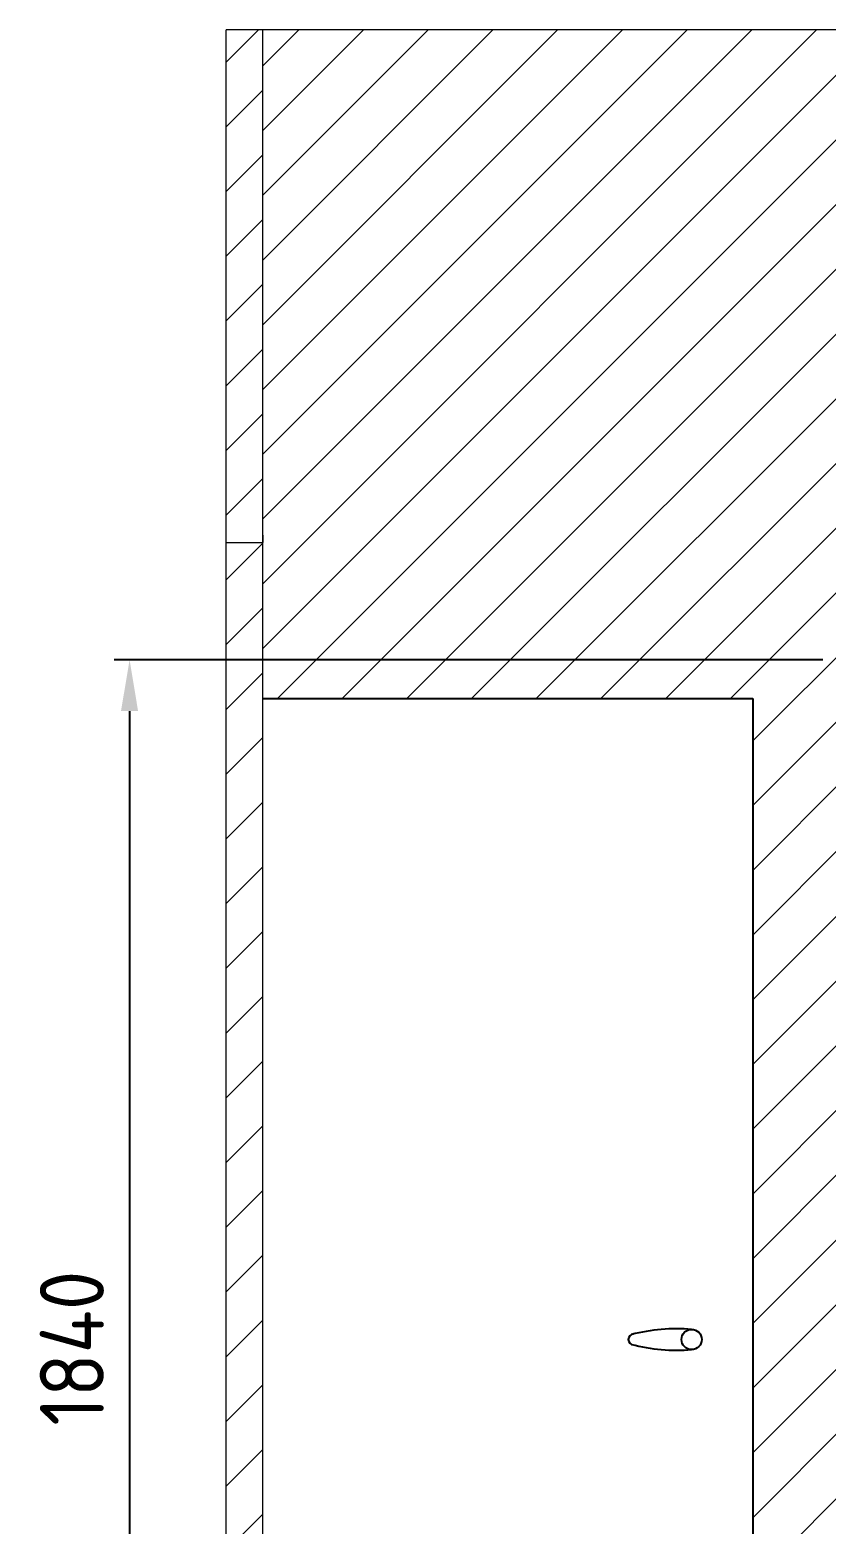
# Model space of a CAD drawing. Header units: millimetres. Extents: x -215875 to -182438, y -22804 to -2215.
# Drawn here: x -190968 to -189880, y -19561 to -17520 of the extents above; entities that cross this region are included whole.
import ezdxf

# ---------------------------------------------------------------- set-up
doc = ezdxf.new("R2010")
doc.units = ezdxf.units.MM
doc.header["$MEASUREMENT"] = 0
doc.linetypes.add('HIDDEN', pattern=[9.525, 6.35, -3.175])
doc.layers.get('0').update_dxf_attribs({"lineweight": 25})
for name, color, linetype, lineweight in [('D', 3, 'Continuous', 13), ('H', 2, 'HIDDEN', 15), ('S', 4, 'Continuous', 15)]:
    doc.layers.add(name, color=color, linetype=linetype, lineweight=lineweight)
doc.styles.add('STU25', font='isocp2.shx')
doc.dimstyles.new('STU25', dxfattribs={"dimscale": 35, "dimtxt": 2.5, "dimasz": 2, "dimexe": 0.6, "dimexo": 1, "dimgap": 1, "dimtad": 1, "dimdsep": 46, "dimtxsty": 'STU25', "dimcen": 2, "dimazin": 2, "dimtfac": 1, "dimtmove": 0, "dimatfit": 3, "dimfxl": 0, "dimtolj": 1, "dimtzin": 0, "dimarcsym": 0})

# ---------------------------------------------------------------- blocks, each defined once
blk = doc.blocks.new('*D4')
at = {"layer": 'D', "color": 0, "lineweight": -2}
for p, q in [((-189884.3, -18380.3), (-190852.4, -18380.3)), ((-190831.4, -18450.3), (-190831.4, -20150.3)), ((-190684.3, -20220.3), (-190852.4, -20220.3))]:
    blk.add_line(p, q, dxfattribs=at)
at = {"layer": 'D', "color": 0}
for points in [[(-190819.8, -18450.3), (-190843.1, -18450.3), (-190831.4, -18380.3)], [(-190843.1, -20150.3), (-190819.8, -20150.3), (-190831.4, -20220.3)]]:
    blk.add_solid(points, dxfattribs=at)
at = {"layer": 'Defpoints', "color": 0}
for p in [(-189849.3, -18380.3), (-190831.4, -20220.3), (-190649.3, -20220.3)]:
    blk.add_point(p, dxfattribs=at)
at = {"layer": 'D', "color": 0, "insert": (-190910.2, -19320.3), "char_height": 87.5, "attachment_point": 5, "rotation": 90, "style": 'STU25'}
blk.add_mtext('\\A1;1840', dxfattribs=at)

msp = doc.modelspace()

# ---------------------------------------------------------------- hatches: boundary and pattern name
at = {"layer": 'D', "ltscale": 10}
h = msp.add_hatch(dxfattribs=at)
h.set_pattern_fill('ANSI31', color=256, scale=500, style=0)
h.set_pattern_definition([(45, (28191.44, 99.58), (-44.194174, 44.194174), [])])
h.paths.add_polyline_path([(-189980.132, -18433.337), (-190649.348, -18433.337), (-190649.348, -17520.271), (-187949.348, -17520.271), (-187949.348, -18433.337), (-188618.564, -18433.337), (-188618.564, -20220.271), (-188749.348, -20220.271), (-188749.348, -18380.271), (-189849.348, -18380.271), (-189849.348, -20220.271), (-189980.132, -20220.271)])
at = {"layer": 'H', "ltscale": 5}
h = msp.add_hatch(dxfattribs=at)
h.set_pattern_fill('ANSI31', color=256, scale=500, style=0)
h.set_pattern_definition([(45, (27725.22, 395.66), (-44.194174, 44.194174), [])])
h.paths.add_polyline_path([(-187899.348, -20270.271), (-187899.348, -17520.271), (-187949.348, -17520.271), (-187949.348, -20220.271), (-190649.348, -20220.271), (-190649.348, -17520.271), (-190699.348, -17520.271), (-190699.348, -20270.271)])
h.paths.add_polyline_path([(-187899.348, -17520.271), (-187949.348, -17520.271)], flags=16)
h.paths.add_polyline_path([(-190699.348, -17520.271), (-190649.348, -17520.271)], flags=16)

# ---------------------------------------------------------------- linework, layer by layer
for p, q in [((-190649.348, -18433.337), (-189980.132, -18433.337)), ((-189980.132, -18433.337), (-189980.132, -20220.271))]:
    msp.add_line(p, q)
msp.add_circle((-190063.756, -19308.438), 13.838)
for centre, radius, start, end in [((-190083.386, -19546.321), 252.485, 85.540935, 104.343446), ((-190142.772, -19308.438), 7.438, 92.871294, 267.128706), ((-190083.386, -19070.556), 252.485, 255.656554, 274.459065)]:
    msp.add_arc(centre, radius, start, end)
at = {"layer": 'D', "linetype": 'Continuous'}
msp.add_line((-190699.348, -18220.271), (-190649.348, -18220.271), dxfattribs=at)
at = {"layer": 'S', "linetype": 'Continuous'}
for p, q in [((-190699.348, -20270.271), (-190699.348, -17520.271)), ((-187899.348, -17520.271), (-190699.348, -17520.271)), ((-190649.348, -20220.271), (-190649.348, -17520.271))]:
    msp.add_line(p, q, dxfattribs=at)
at = {"layer": 'S'}
msp.add_line((-190649.348, -18210.271), (-190649.348, -18220.271), dxfattribs=at)

# ---------------------------------------------------------------- dimensions: what is measured, and where the dimension line sits
at = {"layer": 'D'}
dim = msp.add_linear_dim(base=(-190831.419, -20220.271), p1=(-189849.348, -18380.271), p2=(-190649.348, -20220.271), angle=90, dimstyle='STU25', dxfattribs=at)
dim.commit()
dim.dimension.update_dxf_attribs({"geometry": '*D4', "text_midpoint": (-190831.419, -19320.271), "dimtype": 160})

doc.saveas('drawing.dxf')
